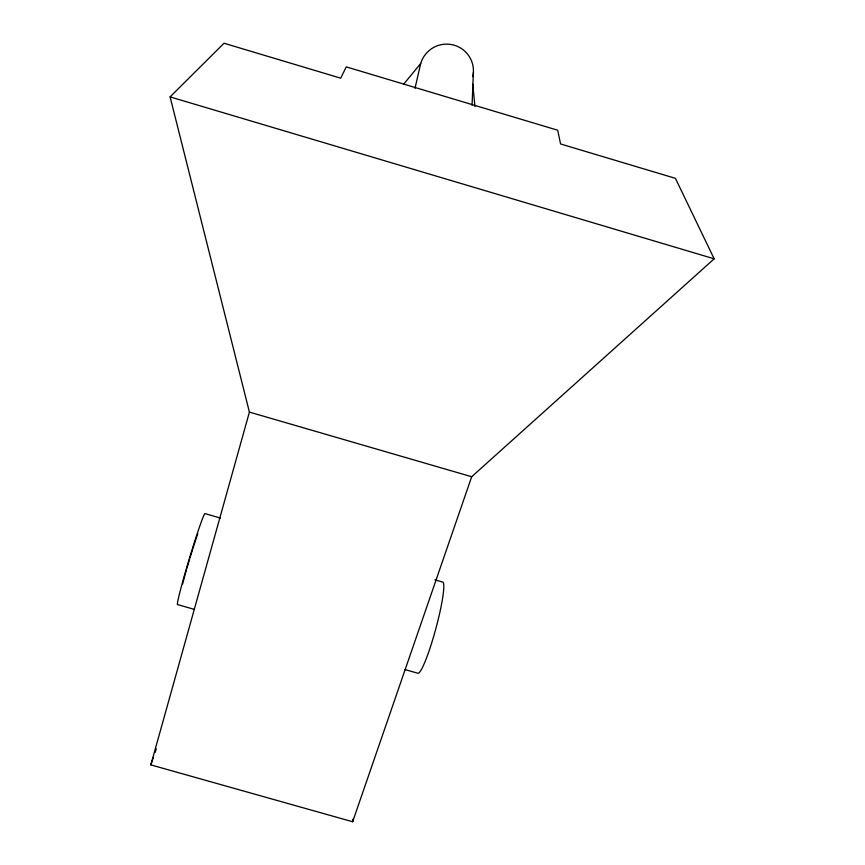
<?xml version="1.0" encoding="UTF-8"?>
<svg xmlns="http://www.w3.org/2000/svg" width="865" height="865" viewBox="0 0 865 865"><rect width="100%" height="100%" fill="white"/><g stroke="black" fill="none" stroke-linecap="round" stroke-linejoin="round"><path stroke-width="1.3" d="M472.063 105.227L473.425 71.979M352.65 821.75L471.695 476.734L714.166 258.819L675.424 178.341L560.574 143.968L557.709 130.226L346.26 66.886L340.713 78.174L224.024 43.25L170.091 96.891L249.412 412.097L150.834 764.887L352.65 821.75L352.985 819.155M414.984 88.36L420.725 63.448A26.977 26.858 -41.4 0 1 453.249 44.937A26.977 26.858 -41.4 0 1 472.831 76.65M150.834 764.887L153.354 757.481M155.04 752.539L156.305 748.841M403.814 84.013L420.725 63.448M194.463 609.403L177.639 604.603A47.532 1.968 -73.2 0 1 189.251 558.952A47.532 1.968 -73.2 0 1 204.983 513.605L220.359 518.038M404.885 669.532L417.698 673.186A47.261 5.644 -74.8 0 0 435.582 629.612A47.261 5.644 -74.8 0 0 442.502 582.026L434.9 579.831M249.412 412.097L471.695 476.734M170.091 96.891L714.166 258.819M472.755 84.186L474.95 106.6M182.623 583.897A38.017 1.568 -73.2 0 1 186.505 569.743M186.894 568.413A38.017 1.568 -73.2 0 1 189.738 558.747M190.105 557.536A38.017 1.568 -73.2 0 1 192.333 550.281M192.7 549.113A38.017 1.568 -73.2 0 1 197.696 533.802"/></g></svg>
